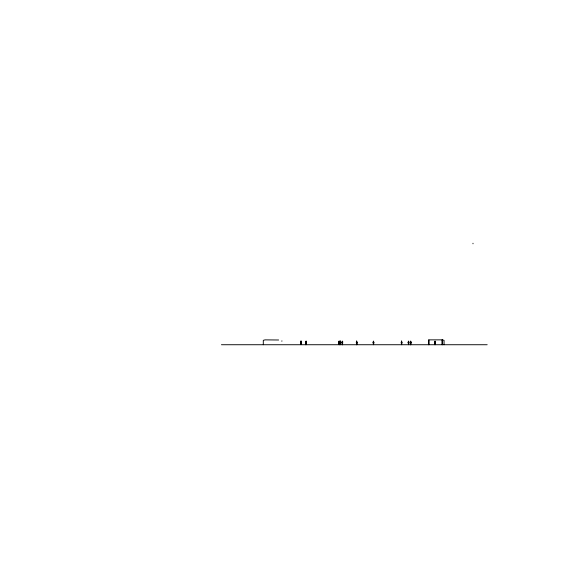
<?xml version="1.0" encoding="UTF-8"?>
<svg xmlns="http://www.w3.org/2000/svg" width="588" height="588" viewBox="0 0 588 588"><rect width="100%" height="100%" fill="white"/><g stroke="black" fill="none" stroke-linecap="round" stroke-linejoin="round"><path stroke-width="0.88" d="M300.777 341.716L300.909 344.553L301.152 341.746M305.789 341.893L305.922 344.73L306.069 344.127M340.32 341.893L340.452 344.73L340.518 343.12M342.245 341.893L342.378 344.73L342.444 343.12M373.292 341.893L373.424 344.73L373.483 343.12M410.659 344.722L410.858 342.811L410.468 342.848L410.593 344.73L410.578 344.178M342.135 341.981C342.04 345.553 342.297 338.629 342.745 342.025M306.164 341.922L305.929 344.686M339.974 344.186L339.32 344.48L339.372 341.922M356.571 344.178L356.71 344.722L356.828 341.922M373.667 341.922L373.601 344.605L373.571 344.127M435.201 341.922L435.054 344.73L435.113 344.127M301.225 342.929L301.085 340.9M306.274 342.032C306.311 344.803 306.201 339.996 305.9 341.43M339.452 343.127L339.188 340.9L339.188 341.422M340.695 341.922L340.724 342.811M342.62 341.922L342.657 342.797M356.901 343.127L356.644 340.9L356.637 341.422M401.817 343.127L401.553 340.9L401.545 341.422M408.535 343.12C408.719 347.662 408.836 339.18 408.528 341.422M410.836 341.922C411.277 344.906 410.549 339.533 410.652 341.422M435.311 342.032C435.502 344.744 434.966 339.658 435.017 341.422M301.063 343.958L300.953 344.553L300.975 342.951M305.936 344.619L305.981 343.12M339.063 344.259L339.195 343.12M356.453 341.893L356.637 344.715L356.644 343.12M401.736 341.922L401.582 344.73L401.553 343.12M410.6 344.686L410.659 343.12M434.826 341.893L435.01 344.715L435.024 343.12M373.777 342.032L373.748 343.127L373.476 341.422M339.202 343.892L339.195 344.722L339.283 344.127M340.577 344.509L340.606 344.127M356.74 344.509L356.732 344.127M401.663 344.568L401.479 344.178M408.623 344.509L408.513 344.112M339.32 344.48L338.997 341.893M300.968 341.246L300.916 341.128M340.511 341.422L340.57 341.047L340.812 342.025M373.601 341.077L373.409 341.334M338.879 341.981L338.916 343.105L339.114 341.54M356.335 341.981L356.372 343.105L356.571 341.54M373.24 343.017L373.395 341.452M434.782 343.01L434.944 341.54M408.822 342.032L408.785 343.127L408.711 341.922M300.659 341.812L300.703 342.929L300.88 341.283M305.672 341.981L305.709 343.105L305.892 341.452M340.202 341.981L340.239 343.105L340.423 341.452M373.174 341.981L373.248 343.01M401.479 341.54L401.259 343.069M401.626 344.568L401.369 342.848L401.729 343.282M408.44 341.452L408.241 343.069M408.704 343.282L408.344 342.848L408.535 344.722M410.578 341.54L410.38 343.105L410.461 341.893M434.708 341.981L434.701 343.061M339.225 344.002L339.761 344.142L339.232 344.561M340.636 344.575L340.717 342.811L340.503 343.48M342.569 344.575L342.642 342.811L342.436 343.48M401.361 341.893L401.317 343.01M401.825 342.929L401.847 342.032M305.914 341.334L306.105 341.062M340.658 341.033L340.437 341.327M281.615 341.062L282.071 341.003M339.688 344.664L339.996 344.296L339.541 343.892M301.269 341.856L301.21 342.885M339.482 342.032L339.43 343.061M356.938 342.032L356.887 343.061M410.953 342.032L410.828 343.282M300.968 343.26L300.784 342.679L301.159 343.105M305.775 342.863L306.186 342.811M340.305 342.863L340.687 343.282M342.238 342.863L342.628 343.282M373.277 342.863L373.689 342.811L373.476 343.48M410.652 343.436L410.343 343.069M342.37 344.693L342.532 344.127L342.444 344.722M278.631 339.996L265.034 339.871L263.299 340.342L263.299 344.73M300.968 343.304L301.115 342.635M305.973 343.48L306.127 342.811L306.164 343.282M339.18 343.48L339.335 342.811M356.637 343.48L356.791 342.811M401.545 343.48L401.7 342.811M408.52 343.48L408.675 342.811M410.652 343.48L410.799 342.811M435.01 343.48L435.164 342.811M435.194 342.804L434.892 343.421L434.892 342.848M444.058 344.73L444.058 340.342L442.272 339.857L428.939 339.857L428.946 344.73M339.688 343.782L339.041 344.142L339.349 344.664M221.433 344.73L487.187 344.73M408.528 343.436L408.293 343.01M401.545 343.436L401.361 342.069M356.637 343.436L356.519 342.848L356.828 343.282M342.436 343.436L342.312 342.848M340.511 343.436L340.386 342.848M339.188 343.436L339.063 342.848L339.364 343.282M305.973 343.436L305.856 342.848M408.197 341.966L408.263 342.848L408.337 341.893M410.387 342.995L410.468 342.069M410.498 342.848L410.505 343.421M373.358 342.848L373.358 343.421M300.843 342.672L300.858 343.245M472.995 243.256L472.995 243.785M442.294 339.835L442.294 344.73M442.095 339.96L442.095 344.73M428.74 339.835L428.74 344.73M373.667 342.804L373.659 343.282"/></g></svg>
